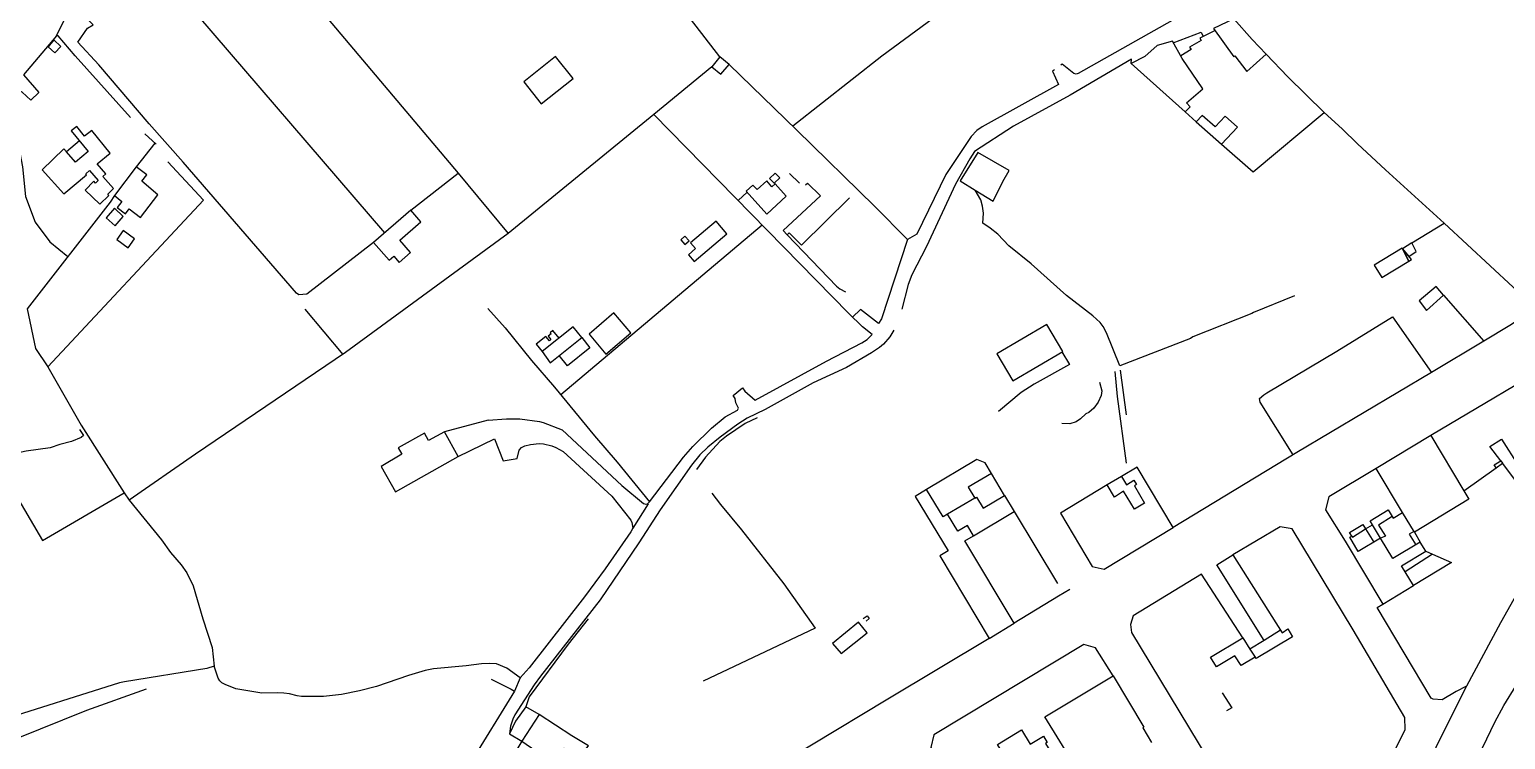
# Model space of a CAD drawing. Header units: millimetres. Extents: x 487814 to 495125, y 4392873 to 4398925.
# Drawn here: x 492807.4 to 493267.7, y 4397390.6 to 4397612 of the extents above; entities that cross this region are included whole.
import ezdxf

# ---------------------------------------------------------------- set-up
doc = ezdxf.new("R2010")
doc.units = ezdxf.units.MM
doc.layers.add('Cartografia_Base', color=8, linetype='Continuous')

msp = doc.modelspace()

# ---------------------------------------------------------------- linework, layer by layer
at = {"layer": 'Cartografia_Base'}
for p, q in [((492847, 4397679.18, 125.94), (492941.07, 4397567.18, 125.91)), ((492850.6, 4397627.25, 125.36), (492918.15, 4397548.65, 126.05)), ((493177.11, 4397611.72, 117.88), (493173.4, 4397609.82, 119.5)), ((493020.17, 4397600.43, 123.23), (493002.05, 4397585.55, 124.33)), ((493002.05, 4397585.55, 124.33), (492956.69, 4397548.45, 125.82)), ((493167.75, 4397586.38, 118.73), (493171.18, 4397583.29, 118.5)), ((492843.35, 4397579.49, 125.26), (492846.91, 4397576.23, 125.32)), ((492822.99, 4397577.3, 126.78), (492818.95, 4397573.84, 124.54)), ((492846.5, 4397576.6, 124.48), (492840.7, 4397569.18, 124.58)), ((492926.27, 4397555.71, 125.52), (492941.07, 4397567.18, 125.91)), ((492941.07, 4397567.18, 125.91), (492956.69, 4397548.45, 125.82)), ((493044.39, 4397567.17, 123.12), (493047.54, 4397564.1, 123.12)), ((492833.87, 4397560.22, 124.57), (492832.59, 4397558.23, 124.54)), ((493031.15, 4397561.34, 123.07), (493028.44, 4397558.67, 123.19)), ((493039.71, 4397564.15, 125.36), (493039.92, 4397563.91, 125.36)), ((493035.91, 4397551.02, 122.87), (492973.06, 4397498.08, 123.66)), ((493238.5, 4397545.52, 115.85), (493248.56, 4397551.59, 115.93)), ((493248.35, 4397529.14, 113.74), (493260.95, 4397514.89, 115.25)), ((492893.25, 4397524.81, 124.15), (492905.07, 4397510.66, 124.6)), ((493260.95, 4397514.89, 115.25), (493244.61, 4397505.05, 114.23)), ((493147.47, 4397505.77, 113.96), (493149.42, 4397491.85, 113.5)), ((492950.44, 4397490.2, 123.67), (492936.79, 4397486.61, 123.84)), ((493244.36, 4397485.46, 111.48), (493227.37, 4397475.14, 111.32)), ((493266.2, 4397477.57, 114.36), (493266.74, 4397476.76, 114.28)), ((493147.91, 4397472.67, 115.15), (493143.47, 4397470, 115.19)), ((493264.81, 4397475.38, 114.17), (493266.74, 4397476.76, 114.28)), ((492836.89, 4397467.56, 124.07), (492838.46, 4397465.23, 124.44)), ((493000.3, 4397464.15, 122.86), (492995.52, 4397456.55, 122.6)), ((493102.17, 4397465.92, 117.87), (493093.71, 4397460.88, 118.32)), ((493111.45, 4397466.74, 117.9), (493114.43, 4397461.74, 117.69)), ((493101.8, 4397454.15, 118.44), (493114.43, 4397461.74, 117.69)), ((493114.43, 4397461.74, 117.69), (493127.99, 4397439.22, 114.21)), ((493239.25, 4397455.24, 113.12), (493241.08, 4397452.2, 113.12)), ((493131.84, 4397437.39, 112.3), (493128.24, 4397435.31, 112.3)), ((493128.24, 4397435.31, 114.08), (493114.48, 4397426.89, 114.08)), ((493106.68, 4397422.13, 114.08), (493075.06, 4397403.24, 114.27)), ((493185.76, 4397422.36, 116.2), (493188, 4397418.82, 116.2)), ((493192.43, 4397421.44, 116.01), (493188, 4397418.82, 116.2)), ((493188, 4397418.82, 116.2), (493189.61, 4397416.3, 116.2)), ((492960.46, 4397409.83, 118.6), (492958.6, 4397405.67, 118.28)), ((492966.29, 4397398.41, 119.85), (492962.22, 4397400.83, 119.63))]:
    msp.add_line(p, q, dxfattribs=at)
for points in [[(493022.72, 4397603.52, 122.54), (493002.62, 4397629.61, 124.37), (492999.93, 4397632.79, 125.17)], [(493104.99, 4397627.16, 119.71), (493073.22, 4397603.72, 119.76), (493045.49, 4397581.87, 120.54)], [(492914.7, 4397545.65, 126.55), (492893.92, 4397529.48, 126.13), (492891.43, 4397529.29, 125.27), (492890.63, 4397529.79, 125.27), (492855.33, 4397570.7, 125), (492844.68, 4397582.57, 124.73), (492828.99, 4397601.01, 124.7), (492822.44, 4397608.08, 124.7), (492825.52, 4397612.49, 124.71), (492827.23, 4397613.52, 125.33), (492824.53, 4397616.22, 125.15), (492821.85, 4397615.13, 125.15), (492820.21, 4397616.48, 125.15), (492822.5, 4397620.25, 125.16)], [(492819.24, 4397617.05, 123.31), (492815.67, 4397610.02, 123.27)], [(493167.74, 4397617.08, 117.71), (493134.42, 4397598.35, 119.08), (493133.76, 4397598.14, 119.18), (493133.08, 4397598.36, 119.22), (493129.43, 4397601.23, 119.6), (493129.02, 4397600.94, 119.58)], [(493164.07, 4397607.89, 118.91), (493172.75, 4397611.25, 118.91), (493173.4, 4397609.82, 118.91), (493172.39, 4397609.3, 118.91), (493172.76, 4397608.63, 118.91), (493169.13, 4397606.57, 118.91), (493169.61, 4397605.78, 118.91), (493166.41, 4397603.82, 118.91)], [(493183, 4397615.31, 115.72), (493176.63, 4397612.39, 115.89), (493183, 4397603.53, 115.94), (493183.31, 4397603.82, 115.93), (493186.97, 4397598.97, 115.93), (493193, 4397604.38, 115.66), (493188.67, 4397608.91, 115.41), (493183, 4397615.31, 115.72)], [(492838.91, 4397584.64, 125.18), (492821.61, 4397603.87, 125.71), (492816.33, 4397610.03, 125.71), (492815.79, 4397610.09, 125.74), (492805.51, 4397597.92, 125.65), (492810.32, 4397592.34, 125.18), (492807.77, 4397589.99, 124.31), (492805.13, 4397592.52, 124.55), (492804.44, 4397592.91, 124.49), (492802.88, 4397593.23, 124.37), (492801.29, 4397592.9, 124.23), (492787.97, 4397575.22, 123.86), (492784.87, 4397570.17, 123.18), (492782.98, 4397566.6, 123.23), (492779.63, 4397557.84, 123.6), (492775.75, 4397549.27, 123.23)], [(492815.31, 4397604.8, 123.61), (492817.17, 4397606.77, 123.62), (492815.01, 4397608.77, 123.37), (492813.21, 4397606.65, 123.4), (492815.31, 4397604.8, 123.61)], [(493167.75, 4397586.38, 116.32), (493169.33, 4397587.91, 116.25), (493168.16, 4397589.14, 116.23), (493173.25, 4397593.48, 116.27), (493166.87, 4397603.04, 116.43), (493163.8, 4397608.37, 116.49), (493159.04, 4397607.03, 116.48), (493155.21, 4397603.62, 116.21), (493150.97, 4397601.39, 115.98), (493167.75, 4397586.38, 116.32)], [(492966.99, 4397588.85, 123.27), (492976.92, 4397596.78, 122.92), (492971.44, 4397603.65, 123.19), (492961.51, 4397595.72, 123.35), (492966.99, 4397588.85, 123.27)], [(493022.99, 4397598.09, 124.4), (493025.58, 4397601.14, 124.4), (493022.72, 4397603.52, 124.4), (493020.17, 4397600.43, 124.4), (493022.99, 4397598.09, 124.4)], [(493150.97, 4397601.39, 115.98), (493151.02, 4397602.74, 115.98), (493131.92, 4397591.57, 115.98), (493114.22, 4397581.84, 118.89), (493102.06, 4397574.03, 118.94), (493100.62, 4397571.75, 118.94), (493096.17, 4397563.84, 118.96), (493087.16, 4397544.39, 119.11), (493082.5, 4397535.52, 119.35), (493081.38, 4397532.49, 119.45), (493079.45, 4397524.8, 119.57)], [(493193, 4397604.38, 117.86), (493199.85, 4397597.25, 116.45), (493211.13, 4397586.15, 115.3)], [(493025.58, 4397601.14, 123.15), (493046.71, 4397580.69, 123.15), (493070.9, 4397556.92, 122.13), (493081.22, 4397546.56, 122.03), (493073.14, 4397521.81, 122.11), (493072.11, 4397520.36, 121.97), (493066.54, 4397524.7, 121.99), (493064.1, 4397522.31, 121.84)], [(493127.02, 4397599.49, 119.53), (493126.46, 4397599.09, 119.52), (493128.27, 4397594.93, 119.26), (493104.5, 4397581.65, 119.73), (493102.86, 4397580.5, 119.83), (493101.07, 4397578.69, 119.93), (493093.12, 4397566.85, 120.09), (493084.11, 4397548.19, 122.39), (493081.22, 4397546.56, 122.03)], [(492801.85, 4397593.09, 123.47), (492802.69, 4397582.31, 123.96), (492805.24, 4397569.22, 124.29), (492806.13, 4397559.95, 124.3), (492809.17, 4397551.95, 124.29), (492813.75, 4397545.85, 124.24), (492819.37, 4397541.26, 124.28)], [(493000.77, 4397464.76, 122.84), (493011.33, 4397478.64, 122.76), (493014.26, 4397482.01, 122.82), (493020.12, 4397487.7, 122.72), (493024.37, 4397491.29, 122.69), (493028.2, 4397493.34, 122.92), (493028.5, 4397493.98, 122.92), (493027.71, 4397495.6, 123.09), (493027.45, 4397496.99, 123.25), (493026.87, 4397497.93, 123.46), (493029.76, 4397500.32, 123.17), (493030.51, 4397499.25, 123.4), (493033.69, 4397496.41, 122.85), (493055.93, 4397508.59, 122.2), (493066.99, 4397514.37, 121.8), (493068.61, 4397515.31, 121.81), (493070.15, 4397516.95, 121.85), (493067.17, 4397519.34, 122.15), (493062.76, 4397523.61, 122.23), (493002.05, 4397585.55, 124.33)], [(493179.16, 4397576.26, 118.18), (493184.11, 4397581.59, 118.18), (493180.26, 4397584.97, 118.18), (493177.16, 4397581.72, 118.18), (493173.1, 4397585.23, 118.18), (493171.18, 4397583.29, 118.18), (493179.16, 4397576.26, 118.18)], [(493179.16, 4397576.26, 117.19), (493188.95, 4397567.65, 115.55), (493211.13, 4397586.15, 115.3)], [(493211.13, 4397586.15, 115.3), (493216.79, 4397581.03, 115.19), (493221.51, 4397576.41, 114.7), (493230.28, 4397568.25, 114.78), (493248.56, 4397551.59, 115.93)], [(492818.95, 4397573.84, 124.54), (492818.12, 4397574.79, 124.54), (492811.35, 4397568.31, 124.45), (492818.09, 4397560.74, 124.46), (492825.21, 4397566.75, 124.61), (492824.97, 4397567.01, 124.61), (492826.14, 4397568.04, 124.61), (492828.78, 4397564.93, 124.61), (492827.95, 4397564.08, 124.61), (492827.42, 4397564.69, 124.62), (492824.74, 4397561.9, 124.65), (492829.35, 4397557.55, 124.53), (492832.17, 4397560.3, 124.57), (492831.81, 4397560.68, 124.57), (492833.61, 4397562.43, 124.59), (492830.25, 4397566.22, 124.61), (492831.2, 4397567.06, 124.61), (492828.55, 4397570.13, 124.61), (492832.52, 4397573.47, 124.6), (492826.81, 4397580.52, 124.6), (492824.6, 4397578.78, 124.61), (492822.14, 4397581.75, 124.61), (492820.42, 4397580.39, 124.58), (492825.72, 4397574.03, 124.61), (492821.73, 4397570.68, 124.58), (492818.95, 4397573.84, 124.54)], [(492850.58, 4397570.77, 125.32), (492861.66, 4397558.79, 125.15), (492813.12, 4397506.85, 124.69)], [(493102.33, 4397561.9, 119.14), (493107.94, 4397558.46, 119.83), (493110.94, 4397564.64, 119.83), (493112.94, 4397568.01, 119.84), (493103.11, 4397573.69, 119.35), (493097.61, 4397564.79, 119.14), (493102.33, 4397561.9, 119.14)], [(492837.34, 4397554.55, 124.51), (492838.51, 4397556.1, 124.52), (492842.06, 4397553.39, 124.5), (492847.46, 4397560.47, 124.57), (492842.43, 4397564.7, 124.58), (492843.96, 4397566.7, 124.58), (492840.7, 4397569.18, 124.58), (492833.87, 4397560.22, 124.57), (492836.22, 4397558.43, 124.54), (492834.76, 4397556.52, 124.52), (492837.34, 4397554.55, 124.51)], [(493034.32, 4397562.09, 122.72), (493033.02, 4397563.53, 122.77), (493030.89, 4397561.63, 123.06), (493037.35, 4397554.43, 122.8), (493043.4, 4397560.04, 121.93), (493039.92, 4397563.91, 122.08), (493038.92, 4397563.01, 122.22), (493037.32, 4397564.79, 122.29), (493034.32, 4397562.09, 122.72)], [(493039.63, 4397564.07, 122.1), (493041.41, 4397565.8, 121.84), (493039.91, 4397567.27, 121.91), (493038.21, 4397565.61, 122.16), (493039.63, 4397564.07, 122.1)], [(493049.41, 4397563.56, 122.87), (493050.04, 4397564.15, 122.93), (493054.04, 4397560.16, 123.03), (493042.45, 4397549.4, 123.42), (493043.65, 4397547.97, 123.22)], [(493201.91, 4397529, 114.41), (493189.09, 4397523.8, 114.35), (493188.54, 4397523.42, 114.35), (493170.14, 4397516.16, 114.45), (493169.46, 4397515.72, 114.45), (493147.37, 4397507.13, 114.35), (493143.24, 4397517.4, 117.58), (493142.18, 4397519.43, 117.58), (493141.24, 4397520.66, 117.58), (493138.97, 4397522.71, 117.61), (493130.82, 4397529.05, 118.71), (493119.75, 4397538.97, 119.32), (493112.83, 4397544.53, 119.73), (493109.39, 4397548.24, 119.59), (493106.98, 4397550.13, 119.45), (493104.7, 4397551.59, 119.84), (493104.95, 4397554.71, 119.99), (493104.62, 4397556.99, 119.94), (493104.03, 4397558.96, 119.66), (493102.33, 4397561.9, 119.14)], [(492832.59, 4397558.23, 124.79), (492806.7, 4397524.97, 124.19), (492809.3, 4397512.55, 124.28), (492813.12, 4397506.85, 124.69)], [(492834.12, 4397550.76, 124.48), (492836.66, 4397553.68, 124.5), (492833.93, 4397556.27, 124.52), (492831.28, 4397553.31, 124.5), (492834.12, 4397550.76, 124.48)], [(492922.65, 4397539.42, 123.86), (492926.24, 4397542.54, 123.81), (492922.91, 4397546.37, 123.78), (492929.45, 4397552.05, 123.68), (492926.27, 4397555.71, 123.66), (492914.7, 4397545.65, 123.82), (492919.61, 4397540.08, 123.86), (492921.01, 4397541.3, 123.85), (492922.65, 4397539.42, 123.86)], [(493063.13, 4397559.5, 122.39), (493048.11, 4397544.8, 122.7), (493044.28, 4397548.58, 122.96), (493043.65, 4397547.97, 123.22)], [(493014.66, 4397539.72, 123.35), (493024.89, 4397548.34, 123.21), (493021.54, 4397552.31, 123.27), (493013.51, 4397545.55, 123.37), (493015.06, 4397543.71, 123.35), (493012.94, 4397541.74, 123.37), (493014.66, 4397539.72, 123.35)], [(493248.56, 4397551.59, 115.93), (493277.28, 4397525.04, 112.03), (493269.03, 4397519.68, 115.25), (493260.95, 4397514.89, 115.25)], [(492838.15, 4397543.99, 126.27), (492840.19, 4397546.8, 126.27), (492836.66, 4397549.37, 126.27), (492834.62, 4397546.56, 126.27), (492838.15, 4397543.99, 126.27)], [(492956.69, 4397548.45, 125.82), (492905.97, 4397511.27, 125.52), (492859.12, 4397479.65, 124.55), (492838.46, 4397465.23, 124.44)], [(493011.78, 4397547.63, 125.04), (493010.48, 4397546.46, 125.04), (493011.79, 4397545.01, 125.04), (493013.09, 4397546.18, 125.04), (493011.78, 4397547.63, 125.04)], [(493043.65, 4397547.97, 123.22), (493059.07, 4397531.94, 122.49), (493060.05, 4397531.16, 122.49), (493061.85, 4397530.19, 122.59)], [(493229.1, 4397534.7, 120.84), (493237.51, 4397539.77, 120.84), (493235.5, 4397543.83, 120.84), (493226.76, 4397538.5, 120.84), (493229.1, 4397534.7, 120.84)], [(493237.51, 4397539.77, 120.84), (493238.35, 4397540.28, 120.29), (493235.5, 4397543.83, 120.84), (493237.51, 4397539.77, 120.84)], [(493237.53, 4397541.29, 120.29), (493239.81, 4397542.78, 116.87), (493238.5, 4397545.52, 116.87), (493235.61, 4397543.68, 120.29), (493237.53, 4397541.29, 120.29)], [(493243.02, 4397524.41, 116.12), (493248.35, 4397529.14, 116.12), (493246.04, 4397531.92, 116.12), (493240.78, 4397527.37, 116.12), (493243.02, 4397524.41, 116.12)], [(492950.38, 4397524.98, 124.99), (492955.74, 4397518.95, 124.87), (492963.95, 4397508.83, 124.76), (492971.09, 4397500.47, 124.4), (492983.6, 4397485.3, 124.06), (492990.71, 4397477.07, 123.67), (493000.77, 4397464.76, 122.84)], [(492987.16, 4397510.78, 123.6), (492994.96, 4397517.47, 123.55), (492989.65, 4397523.65, 123.65), (492981.89, 4397516.99, 123.71), (492987.16, 4397510.78, 123.6)], [(492969.78, 4397508.12, 123.76), (492979.6, 4397515.99, 123.73), (492976.93, 4397519.33, 123.78), (492967.26, 4397511.58, 123.84), (492969.78, 4397508.12, 123.76)], [(493114, 4397502.46, 118.42), (493129.59, 4397511.65, 117.33), (493124.63, 4397520.06, 117.57), (493109.04, 4397510.87, 118.59), (493114, 4397502.46, 118.42)], [(493201.5, 4397479.43, 111.25), (493191.13, 4397495.81, 110.94), (493190.97, 4397496.95, 110.94), (493192.29, 4397498.08, 110.94), (493193.26, 4397498.69, 110.94), (493215.08, 4397511.69, 112.89), (493232.42, 4397522.45, 113.07), (493244.61, 4397505.05, 114.23)], [(493076.97, 4397518.26, 119.56), (493075.64, 4397516.23, 120.05), (493073.71, 4397513.9, 120.94), (493072.45, 4397512.84, 121.29), (493069.97, 4397511.2, 120.98), (493062.17, 4397506.65, 120.8), (493051.79, 4397501.85, 121.16), (493036.81, 4397493.58, 121.09), (493031.23, 4397490.82, 120.63), (493028.25, 4397488.97, 120.5), (493022.76, 4397484.94, 120.62), (493018.95, 4397481.82, 119.51), (493016.46, 4397479.4, 119.17), (493013.84, 4397476.17, 119), (493004.07, 4397462.26, 118.87), (492997.47, 4397451.99, 118.73), (492985.39, 4397434.2, 119.92), (492966.78, 4397410.4, 118.25), (492964.77, 4397407.63, 118.09), (492958.72, 4397398.26, 117.5), (492958.1, 4397396.96, 117.42), (492957.38, 4397394.79, 117.32), (492957.09, 4397392.36, 117.28)], [(492972.53, 4397515.81, 125.94), (492970.64, 4397518.17, 125.94), (492969.78, 4397517.47, 125.94), (492970.06, 4397517.12, 125.94), (492969.12, 4397516.37, 125.94), (492969.96, 4397515.32, 125.94), (492969.53, 4397514.97, 125.94), (492968.42, 4397516.34, 125.94), (492965.38, 4397513.91, 125.94), (492967.26, 4397511.58, 125.94)], [(492979.6, 4397515.99, 125.86), (492982.16, 4397512.79, 125.86), (492975.17, 4397507.19, 125.86), (492972.61, 4397510.38, 125.86)], [(493129.31, 4397511.49, 117.95), (493131.68, 4397507.52, 117.95), (493120.66, 4397501.41, 117.95), (493116.62, 4397498.83, 117.95), (493109.61, 4397492.9, 117.97)], [(493254.73, 4397468.13, 111.11), (493264.81, 4397475.38, 111.05), (493264.15, 4397476.3, 111.08), (493266.2, 4397477.57, 111.11), (493262.82, 4397481.97, 111.28), (493266.41, 4397484.28, 111.35), (493271.73, 4397475.92, 111.03), (493278.05, 4397479.92, 111.15), (493273.09, 4397487.53, 111.44), (493274.69, 4397488.42, 111.46), (493275.17, 4397487.59, 111.43), (493278.14, 4397489.44, 111.49), (493275.37, 4397493.76, 111.59), (493280, 4397496.55, 111.6), (493282.96, 4397491.49, 111.52), (493286.03, 4397493.47, 111.56), (493285.74, 4397494.03, 111.57), (493288.76, 4397495.88, 111.58), (493286.21, 4397500.29, 111.61), (493290.86, 4397503.09, 111.63), (493287.5, 4397510.98, 111.68), (493244.36, 4397485.46, 111.48), (493254.73, 4397468.13, 111.11)], [(492813.12, 4397506.85, 124.69), (492823.56, 4397488.67, 124.39), (492836.89, 4397467.56, 124.07)], [(493145.83, 4397505.43, 114.86), (493146.63, 4397497.59, 114.86), (493149.44, 4397476.81, 114.21)], [(493244.61, 4397505.05, 114.23), (493202.59, 4397480.1, 112.16), (493164.08, 4397456.72, 112.16)], [(493141.11, 4397502.09, 116.15), (493141.78, 4397499.35, 116.15), (493141.64, 4397497.89, 116.15), (493140.68, 4397495.77, 116.15), (493139.32, 4397493.97, 116.15), (493137.75, 4397492.55, 116.15), (493136.82, 4397492.13, 116.15), (493135.18, 4397490.59, 116.07), (493133.77, 4397489.73, 116.05), (493131.8, 4397489.07, 116.01), (493129.32, 4397489.18, 115.99)], [(492823.03, 4397487.25, 123.2), (492824.21, 4397485.45, 123.2), (492823.52, 4397484.81, 123.2), (492820.52, 4397483.55, 123.12), (492816.82, 4397482.58, 123.04), (492813.81, 4397481.55, 122.99), (492806.37, 4397480.54, 122.82), (492796.29, 4397478.33, 122.55)], [(492936.79, 4397486.61, 123.84), (492931.88, 4397483.85, 124.07), (492930.55, 4397486.2, 124.08), (492922.39, 4397481.6, 124.52), (492923.54, 4397479.55, 124.51), (492917.11, 4397475.72, 124.87), (492921.53, 4397467.87, 124.66), (492941.13, 4397478.9, 123.83), (492936.79, 4397486.61, 123.84)], [(492950.44, 4397490.2, 123.67), (492956.17, 4397490.62, 123.6), (492960.33, 4397490.6, 123.66), (492966.4, 4397489.75, 123.62), (492967.59, 4397489.46, 123.61), (492973.48, 4397487.14, 123.58), (492992.13, 4397469.78, 123.06)], [(493034.33, 4397490.88, 121.4), (493030.54, 4397489.21, 121.34), (493024.78, 4397485.19, 121.35), (493022.65, 4397483.52, 121.36), (493018.25, 4397478.69, 121.43), (493015.38, 4397474.86, 121.47)], [(492941.13, 4397478.9, 123.83), (492952.38, 4397484.4, 123.75), (492955.16, 4397477.49, 123.84)], [(492955.16, 4397477.49, 123.72), (492959.46, 4397478.23, 123.72), (492960.07, 4397480.86, 123.73), (492960.81, 4397481.73, 123.75), (492961.83, 4397482.25, 123.77), (492963.66, 4397482.66, 123.73), (492966.34, 4397482.88, 123.63), (492967.68, 4397482.79, 123.58), (492970.31, 4397482.21, 123.48), (492971.57, 4397481.72, 123.43), (492973.85, 4397480.44, 123.33), (492988.95, 4397466.49, 122.82)], [(492796.29, 4397478.33, 122.55), (492811.5, 4397452.63, 122.6), (492836.89, 4397467.56, 124.07)], [(493107.37, 4397473.6, 118.19), (493105.41, 4397476.9, 118.34), (493102.81, 4397477.98, 118.15), (493087.15, 4397468.58, 118.73)], [(493104.75, 4397462.75, 115.11), (493111.45, 4397466.74, 115.29), (493107.37, 4397473.6, 117.19), (493100.16, 4397469.31, 116.86), (493102.17, 4397465.92, 115.92), (493102.68, 4397466.23, 115.95), (493104.75, 4397462.75, 115.11)], [(493142.49, 4397443.73, 112.78), (493164.08, 4397456.72, 112.61), (493152.78, 4397475.59, 114.58), (493147.91, 4397472.67, 114.77), (493149.47, 4397470.08, 114.55), (493151.77, 4397471.46, 114.46), (493152.58, 4397470.12, 114.35), (493152, 4397469.75, 114.37), (493155.15, 4397464.35, 113.92), (493152, 4397462.46, 114.04), (493148.57, 4397468.01, 114.52), (493145.7, 4397466.22, 114.63), (493143.47, 4397470, 114.94), (493128.88, 4397461.23, 115.51), (493138.81, 4397444.62, 113.12), (493142.49, 4397443.73, 112.78)], [(493229.46, 4397432.85, 110.44), (493238.94, 4397438.6, 110.62), (493235.27, 4397444.78, 110.95), (493242.82, 4397449.3, 111.08), (493241.08, 4397452.2, 111.23), (493232.53, 4397447.09, 111.08), (493228.74, 4397453.42, 111.25), (493221.78, 4397449.26, 110.96), (493219.14, 4397453.67, 110.98), (493219.77, 4397454.06, 111), (493219.08, 4397455.17, 111.01), (493223.18, 4397457.71, 111.18), (493224.07, 4397456.28, 111.18), (493226.18, 4397457.59, 111.26), (493225.43, 4397458.83, 111.27), (493231.08, 4397462.26, 111.38), (493232.67, 4397459.63, 111.4), (493235.56, 4397461.38, 111.43), (493227.37, 4397475.14, 111.32), (493212.54, 4397466.25, 111.24), (493211.57, 4397462.28, 111.18), (493217.68, 4397452.45, 110.95), (493229.46, 4397432.85, 110.44)], [(493282.01, 4397468.41, 112.17), (493278.45, 4397461.16, 112.34), (493266.74, 4397476.76, 114.28)], [(492992.13, 4397469.78, 122.74), (492998.85, 4397464.24, 123), (492999.62, 4397464.02, 122.93), (493000.1, 4397464.09, 122.89), (493000.77, 4397464.76, 122.84)], [(493092.29, 4397460.03, 115.74), (493087.15, 4397468.58, 117.83), (493083.55, 4397466.42, 117.66), (493093.91, 4397449.47, 115.05), (493091.27, 4397447.92, 115.13), (493106.68, 4397422.13, 112.92), (493114.48, 4397426.89, 112.86), (493099.11, 4397452.53, 114.9), (493101.8, 4397454.15, 114.82), (493099.88, 4397457.35, 115.12), (493096.9, 4397455.57, 115.2), (493093.71, 4397460.88, 115.7), (493092.29, 4397460.03, 115.74)], [(493254.73, 4397468.13, 111.11), (493256.28, 4397465.54, 111.07), (493239.25, 4397455.24, 111.32), (493235.56, 4397461.38, 111.43)], [(492838.46, 4397465.23, 124.44), (492848.58, 4397452.86, 123.64), (492851.37, 4397448.98, 123.52), (492854.72, 4397445.08, 123.36), (492856.47, 4397442.58, 123.36), (492858.44, 4397438.54, 123.13), (492861.49, 4397428.25, 123), (492864.4, 4397419.26, 122.52), (492865.04, 4397413.44, 122.02)], [(492988.95, 4397466.49, 124.34), (492994.93, 4397459.01, 122.86), (492995.28, 4397458.26, 122.78), (492995.52, 4397456.55, 122.6), (492994.92, 4397455.38, 122.57), (492986.97, 4397443.89, 122.26), (492980.49, 4397435.15, 122.03), (492963.22, 4397413, 121.69), (492960.46, 4397409.83, 121.34), (492956.3, 4397412.87, 121.5), (492953.08, 4397414.23, 121.62), (492950.83, 4397414.34, 121.77), (492948.39, 4397414.2, 121.84), (492943.54, 4397413.56, 121.97), (492933.4, 4397412.61, 122.53), (492930.74, 4397412.18, 122.39), (492925.55, 4397410.61, 122.38), (492915.6, 4397407.15, 122.04), (492910.36, 4397405.8, 122.08), (492904.69, 4397404.64, 121.88), (492899.07, 4397404.02, 121.67), (492892.2, 4397404.07, 121.67), (492890.85, 4397404.23, 121.67), (492888.5, 4397404.88, 121.67), (492886.67, 4397405.09, 121.68), (492884.79, 4397405.18, 121.69), (492879.84, 4397405.02, 121.8), (492871.72, 4397406.43, 121.92), (492868.42, 4397407.74, 121.69), (492867.42, 4397408.29, 121.61), (492866.73, 4397408.88, 121.66), (492866.19, 4397409.74, 121.82), (492865.04, 4397413.44, 122.02)], [(493020.21, 4397467.45, 120.71), (493022.88, 4397463.87, 120.71), (493029.45, 4397456.01, 120.72), (493042.61, 4397439.19, 119.42), (493052.42, 4397425.34, 118.35), (493017.51, 4397408.85, 118.4)], [(493232.33, 4397460.19, 114.22), (493228.06, 4397457.51, 114.22), (493230.21, 4397454.04, 114.22), (493228.74, 4397453.42, 114.22), (493226.18, 4397457.59, 114.22)], [(493215.04, 4397350.53, 109.04), (493236.39, 4397393.75, 109.56), (493236.31, 4397397.45, 109.64), (493220.18, 4397424.77, 110.32), (493201.13, 4397456.32, 111.14), (493197.4, 4397456.93, 111.19), (493182.6, 4397448.21, 111.2), (493198.03, 4397423.91, 110.45), (493199.82, 4397425.1, 110.46), (493201.21, 4397422.68, 110.38), (493189.89, 4397415.86, 110.38), (493189.61, 4397416.3, 110.39), (493185.26, 4397413.66, 110.43), (493183.23, 4397416.74, 110.5), (493177.55, 4397413.26, 110.61), (493175.73, 4397416.33, 110.68), (493185.76, 4397422.36, 110.58), (493172.9, 4397442.16, 111.19), (493151.52, 4397429.16, 111.77), (493150.71, 4397426.43, 111.85), (493151.08, 4397423.95, 111.84)], [(493283.32, 4397457.46, 110.67), (493266.11, 4397426.95, 109.86), (493255.48, 4397407.22, 109.74), (493247.05, 4397390.5, 109.64), (493215.45, 4397324.39, 108.77), (493214.28, 4397321.99, 108.76), (493209.08, 4397312.5, 108.56)], [(493219.77, 4397454.06, 117.44), (493220, 4397453.75, 117.44), (493224.07, 4397456.28, 117.44), (493226.61, 4397452.15, 113.72)], [(493239.08, 4397455.53, 113.12), (493237.69, 4397454.7, 113.12), (493239.69, 4397451.37, 113.12)], [(493197.54, 4397424.67, 116.34), (493192.43, 4397421.44, 116.34), (493177.68, 4397445.11, 116.34), (493182.6, 4397448.21, 116.34)], [(493242.82, 4397449.3, 113.02), (493244.96, 4397448.38, 113.02), (493236.38, 4397442.9, 113.02)], [(493244.96, 4397448.38, 113.92), (493250.88, 4397445.85, 112.82), (493238.94, 4397438.6, 112.71)], [(493255.48, 4397407.22, 109.74), (493252.28, 4397405.56, 109.6), (493247.94, 4397403.01, 109.58), (493245.08, 4397403.19, 109.58), (493244.54, 4397403.53, 109.58), (493227.66, 4397431.76, 110.44), (493229.46, 4397432.85, 110.44)], [(492981.63, 4397428.22, 119.82), (492975.38, 4397420.34, 119.43), (492963.21, 4397403.88, 119.34), (492962.22, 4397400.83, 119.63)], [(493060.47, 4397417.41, 114.98), (493068.63, 4397423.83, 115.13), (493065.96, 4397427.17, 115.45), (493057.82, 4397420.59, 115.27), (493060.47, 4397417.41, 114.98)], [(493067.33, 4397428.3, 116.81), (493068.62, 4397429.2, 116.92), (493069.25, 4397428.3, 116.92), (493068.26, 4397427.5, 116.83)], [(493151.08, 4397423.95, 111.84), (493199.01, 4397344.62, 109.29)], [(493094.4, 4397378.49, 113), (493102, 4397383.25, 113.17), (493104.22, 4397379.81, 113.28), (493111.92, 4397384.74, 113.4), (493109.31, 4397389.02, 113.33), (493116.72, 4397393.63, 113.2), (493119.41, 4397389.21, 113.19), (493123.56, 4397391.7, 113.02), (493124.8, 4397389.71, 112.99), (493124.2, 4397389.34, 113.01), (493127.33, 4397384.31, 112.94), (493128.04, 4397384.75, 112.91), (493129.69, 4397382.13, 112.88), (493132.51, 4397383.9, 112.76), (493124.02, 4397397.71, 112.95), (493145.31, 4397410.45, 112.06), (493139.78, 4397419.24, 112.24), (493136.2, 4397420.26, 112.43), (493089.36, 4397392.03, 113.17), (493088.43, 4397388.17, 113.2), (493094.4, 4397378.49, 113)], [(492865.04, 4397413.44, 122.02), (492862.68, 4397412.71, 121.38), (492837.05, 4397408.62, 120.86), (492835.42, 4397408.25, 120.86), (492797.18, 4397396.27, 119.87), (492795.81, 4397395.19, 120.37)], [(493322.02, 4397356.79, 108.1), (493316.91, 4397353.16, 108.1), (493314.8, 4397352.05, 108.1), (493307.92, 4397350.65, 108.1), (493294.37, 4397349.09, 108.16), (493284.16, 4397348.21, 108.17), (493265.78, 4397345.71, 108.33), (493258.63, 4397344.03, 108.49), (493246.67, 4397339.97, 108.76), (493245.71, 4397339.77, 108.76), (493243.7, 4397339.9, 108.77), (493242.38, 4397340.28, 108.86), (493241.43, 4397340.95, 108.92), (493240.73, 4397341.72, 108.96), (493240.03, 4397342.88, 108.96), (493239.83, 4397343.89, 108.95), (493240.44, 4397345.95, 108.92), (493242.79, 4397351.17, 108.92), (493264.38, 4397396.03, 109.38), (493267.12, 4397401.23, 109.43), (493271, 4397407.48, 109.47), (493276.93, 4397413.97, 110.25)], [(492951.39, 4397409.45, 119.35), (492957.62, 4397406.3, 119.28), (492958.6, 4397405.67, 119.82), (492944.82, 4397383.26, 118.5), (492939.05, 4397376.59, 117.93), (492930.7, 4397367.71, 117.69), (492927.72, 4397363.96, 117.12), (492894.54, 4397334.29, 115.04), (492888.93, 4397329.49, 114.65), (492872.21, 4397338.04, 114.89), (492871.83, 4397338.67, 114.89), (492871.22, 4397339.24, 114.89), (492870.51, 4397339.59, 114.89), (492869.18, 4397339.64, 114.89)], [(493145.31, 4397410.45, 114.12), (493154.91, 4397394.5, 115.22), (493154.54, 4397394.27, 114.36), (493157.31, 4397389.73, 114.39)], [(492843.83, 4397406.31, 119.02), (492825.15, 4397399.63, 118.46), (492803.21, 4397390.78, 117.81)], [(493179.34, 4397405.16, 112.87), (493182.29, 4397400.54, 112.87), (493180.71, 4397399.56, 112.87)], [(492962.22, 4397400.83, 119.63), (492958.98, 4397396.34, 119.68), (492957.09, 4397392.36, 119.56), (492960.91, 4397390.07, 119.7), (492957.48, 4397384.36, 119.7)], [(493075.06, 4397403.24, 113.55), (493027.5, 4397374.53, 113.59), (493007.44, 4397362.78, 113.59)], [(492970.99, 4397383.1, 116.95), (492974.08, 4397387.93, 117.42), (492978.75, 4397385.09, 117.39), (492981.71, 4397388.67, 117.67), (492976.55, 4397391.79, 117.69), (492966.29, 4397398.41, 117.74), (492960.91, 4397390.07, 117.17), (492970.99, 4397383.1, 116.95)]]:
    msp.add_polyline3d(points, dxfattribs=at)

doc.saveas('drawing.dxf')
